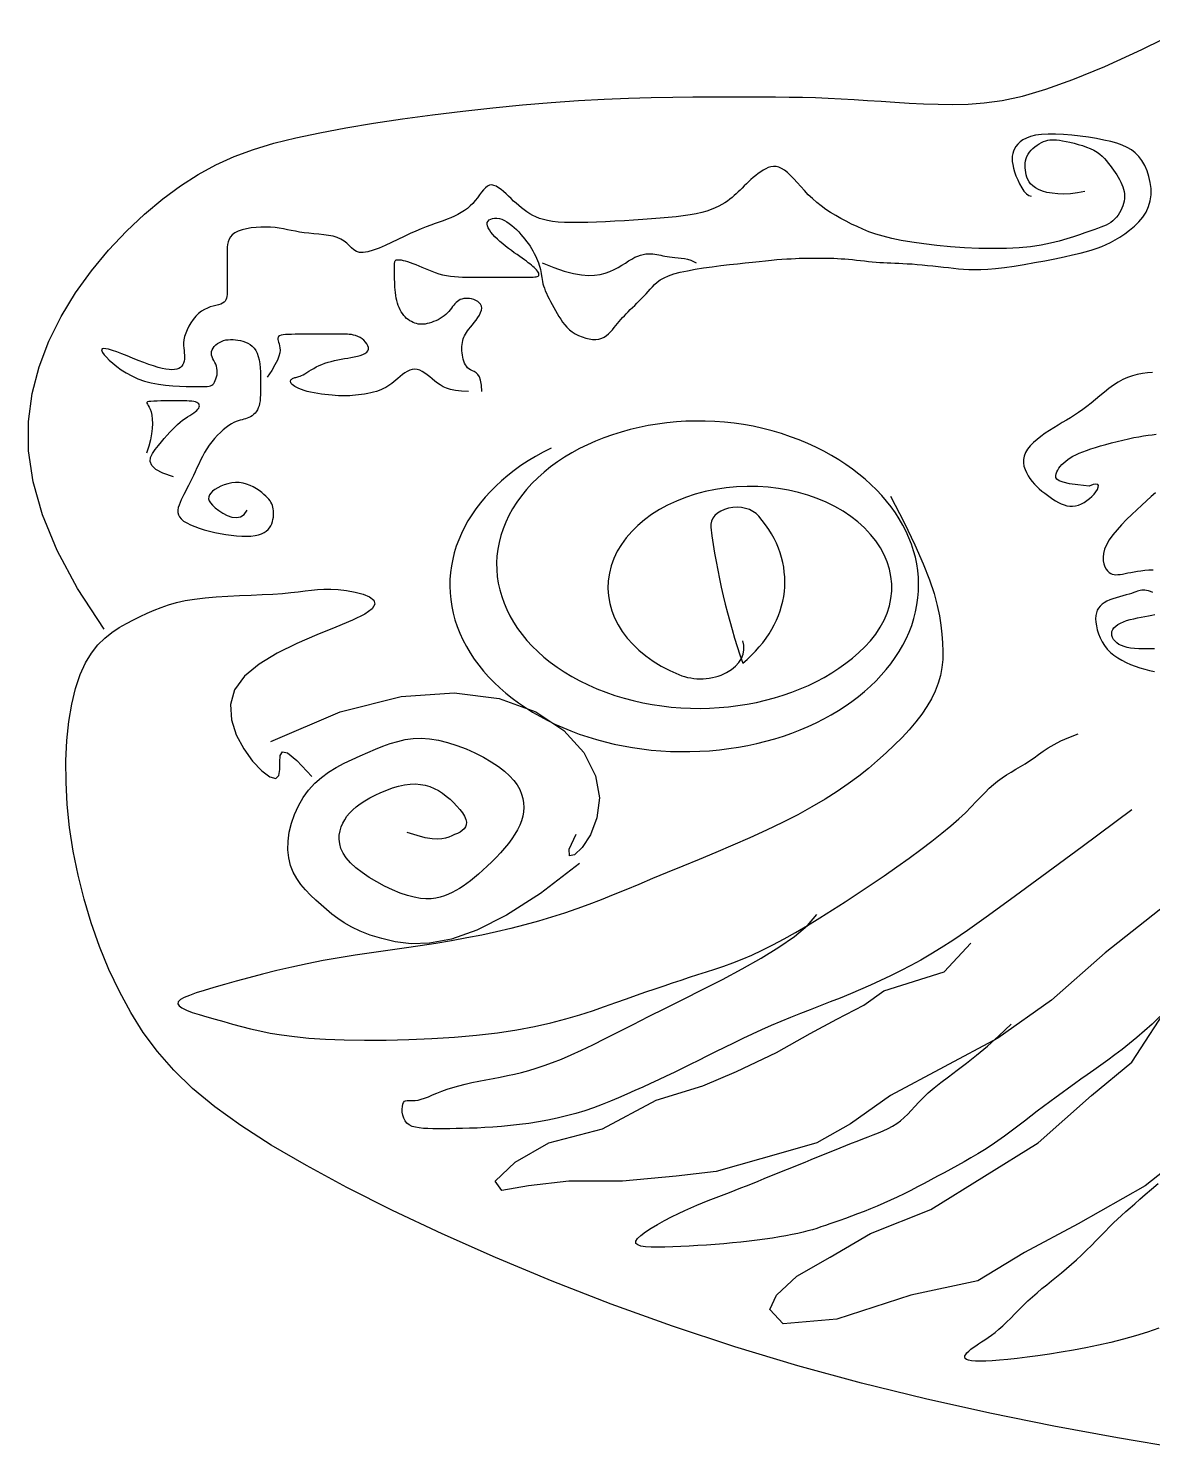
# Model space of a CAD drawing. Extents: x 438 to 4679, y 3545 to 7651.
# Drawn here: x 1187.7 to 1321.4, y 6102.4 to 6271.4 of the extents above; entities that cross this region are included whole.
import ezdxf

# ---------------------------------------------------------------- set-up
doc = ezdxf.new("R2010")
doc.units = 0
doc.header["$MEASUREMENT"] = 0
for name, color, linetype in [('3', 3, 'CONTINUOUS'), ('4', 4, 'CONTINUOUS'), ('7', 7, 'CONTINUOUS')]:
    doc.layers.add(name, color=color, linetype=linetype)

# ---------------------------------------------------------------- blocks, each defined once
blk = doc.blocks.new('风筝-01')
at = {"layer": '3'}
for points in [[(4.2908, 6.3672), (4.2827, 6.3649), (4.275, 6.3636), (4.2678, 6.3631), (4.261, 6.3634), (4.2548, 6.3644), (4.2492, 6.3659), (4.2443, 6.3679), (4.24, 6.3702), (4.2365, 6.3729), (4.2336, 6.3758), (4.2313, 6.3789), (4.2295, 6.3822), (4.2282, 6.3857), (4.2272, 6.3892), (4.2264, 6.3928), (4.2259, 6.3965), (4.2255, 6.4002), (4.2253, 6.4038), (4.2252, 6.4075), (4.2253, 6.411), (4.2257, 6.4146), (4.2263, 6.418), (4.2272, 6.4214), (4.2284, 6.4246), (4.2299, 6.4278), (4.2317, 6.4308), (4.2338, 6.4336), (4.236, 6.4363), (4.2384, 6.4387), (4.2408, 6.4408), (4.2432, 6.4427), (4.2455, 6.4442), (4.2478, 6.4454), (4.25, 6.4463), (4.2522, 6.4468), (4.2545, 6.4471), (4.257, 6.4471), (4.2598, 6.4468), (4.2629, 6.4462), (4.2663, 6.4454), (4.2702, 6.4444), (4.2744, 6.4431), (4.2789, 6.4416), (4.2835, 6.4399), (4.288, 6.438), (4.2925, 6.4358), (4.2967, 6.4334), (4.3006, 6.4307), (4.3041, 6.4279), (4.3071, 6.4248), (4.3098, 6.4216), (4.3122, 6.4182), (4.3144, 6.4147), (4.3164, 6.4111), (4.3183, 6.4075), (4.3202, 6.4038), (4.322, 6.4002), (4.3238, 6.3965), (4.3256, 6.3928), (4.3272, 6.3892), (4.3288, 6.3855), (4.3302, 6.3818), (4.3314, 6.3782), (4.3324, 6.3745), (4.3332, 6.3708), (4.3338, 6.3672), (4.3341, 6.3635), (4.3343, 6.3598), (4.3341, 6.3562), (4.3338, 6.3525), (4.3332, 6.3488), (4.3324, 6.3452), (4.3314, 6.3415), (4.3302, 6.3379), (4.3287, 6.3343), (4.3271, 6.3309), (4.3253, 6.3277), (4.3233, 6.3247), (4.3212, 6.3219), (4.319, 6.3195), (4.3166, 6.3173), (4.314, 6.3154), (4.3112, 6.3137), (4.3081, 6.312), (4.3046, 6.3102), (4.3005, 6.3083), (4.296, 6.3061), (4.2908, 6.3036), (4.2849, 6.3006), (4.2783, 6.2974), (4.2709, 6.294), (4.2625, 6.2906), (4.2532, 6.2874), (4.2428, 6.2845), (4.2313, 6.2821), (4.2186, 6.2804), (4.2047, 6.2794), (4.1899, 6.2791), (4.1745, 6.2795), (4.1589, 6.2805), (4.1434, 6.282), (4.1284, 6.284), (4.1141, 6.2863), (4.101, 6.2889), (4.0894, 6.2918), (4.079, 6.2949), (4.0698, 6.2981), (4.0616, 6.3016), (4.0541, 6.3052), (4.0473, 6.309), (4.041, 6.313), (4.0349, 6.317), (4.029, 6.3212), (4.0232, 6.3256), (4.0176, 6.3301), (4.0121, 6.3348), (4.0068, 6.3397), (4.0017, 6.3449), (3.9968, 6.3504), (3.9921, 6.3562), (3.9876, 6.3623), (3.9833, 6.3685), (3.9793, 6.3748), (3.9754, 6.3809), (3.9717, 6.3867), (3.9681, 6.3919), (3.9647, 6.3965), (3.9615, 6.4002), (3.9583, 6.4029), (3.9553, 6.4047), (3.9523, 6.4056), (3.9494, 6.4057), (3.9465, 6.4051), (3.9437, 6.404), (3.941, 6.4023), (3.9382, 6.4002), (3.9355, 6.3977), (3.9327, 6.395), (3.93, 6.392), (3.9273, 6.3889), (3.9247, 6.3856), (3.9222, 6.3823), (3.9198, 6.379), (3.9174, 6.3757), (3.9152, 6.3726), (3.913, 6.3695), (3.9108, 6.3665), (3.9087, 6.3637), (3.9065, 6.3608), (3.9041, 6.358), (3.9017, 6.3552), (3.899, 6.3525), (3.8962, 6.3497), (3.893, 6.347), (3.8895, 6.3444), (3.8856, 6.3418), (3.8812, 6.3393), (3.8763, 6.337), (3.8708, 6.3349), (3.8648, 6.3329), (3.858, 6.3312), (3.8506, 6.3297), (3.8426, 6.3283), (3.8341, 6.3271), (3.8252, 6.326), (3.8159, 6.325), (3.8062, 6.3241), (3.7962, 6.3231), (3.786, 6.3222), (3.7757, 6.3214), (3.7655, 6.3206), (3.7555, 6.3199), (3.7458, 6.3195), (3.7366, 6.3192), (3.7281, 6.3192), (3.7203, 6.3195), (3.7134, 6.3201), (3.7073, 6.3211), (3.7019, 6.3223), (3.6972, 6.3239), (3.6929, 6.3258), (3.6891, 6.3279), (3.6856, 6.3303), (3.6823, 6.3329), (3.6792, 6.3358), (3.6761, 6.3389), (3.6732, 6.3421), (3.6702, 6.3455), (3.6674, 6.349), (3.6646, 6.3525), (3.6618, 6.3562), (3.6591, 6.3598), (3.6563, 6.3635), (3.6536, 6.367), (3.6509, 6.3702), (3.6482, 6.373), (3.6456, 6.3752), (3.6431, 6.3767), (3.6406, 6.3773), (3.6383, 6.3769), (3.636, 6.3755), (3.6338, 6.3731), (3.6317, 6.3699), (3.6295, 6.3661), (3.6273, 6.3619), (3.625, 6.3575), (3.6225, 6.3531), (3.6199, 6.3488), (3.617, 6.3449), (3.614, 6.3412), (3.6107, 6.3379), (3.6072, 6.3348), (3.6036, 6.3319), (3.5998, 6.3292), (3.5958, 6.3267), (3.5917, 6.3244), (3.5875, 6.3221), (3.5832, 6.3199), (3.5786, 6.3176), (3.5738, 6.3152), (3.5688, 6.3125), (3.5633, 6.3096), (3.5575, 6.3062), (3.5513, 6.3024), (3.5447, 6.298), (3.5378, 6.2933), (3.5308, 6.2886), (3.5238, 6.284), (3.5171, 6.2799), (3.5107, 6.2766), (3.5049, 6.2742), (3.4999, 6.273), (3.4958, 6.2733), (3.4923, 6.2747), (3.4894, 6.2771), (3.4868, 6.2802), (3.4843, 6.2837), (3.4817, 6.2873), (3.4788, 6.2908), (3.4754, 6.2938), (3.4714, 6.2962), (3.4669, 6.2981), (3.4619, 6.2995), (3.4566, 6.3005), (3.4512, 6.3013), (3.4457, 6.3021), (3.4402, 6.3028), (3.435, 6.3036), (3.4301, 6.3046), (3.4255, 6.3058), (3.421, 6.307), (3.4167, 6.3083), (3.4123, 6.3095), (3.4078, 6.3106), (3.4032, 6.3115), (3.3983, 6.3121), (3.3931, 6.3124), (3.3877, 6.3124), (3.3823, 6.3119), (3.3769, 6.3111), (3.3717, 6.3098), (3.367, 6.3082), (3.3627, 6.3061), (3.3591, 6.3036), (3.3563, 6.3006), (3.3542, 6.2973), (3.3527, 6.2936), (3.3516, 6.2897), (3.351, 6.2856), (3.3507, 6.2814), (3.3506, 6.2772), (3.3506, 6.273), (3.3506, 6.2689), (3.3506, 6.265), (3.3506, 6.2611), (3.3506, 6.2573), (3.3506, 6.2535), (3.3506, 6.2498), (3.3506, 6.2461), (3.3506, 6.2424), (3.3506, 6.2388), (3.3506, 6.2351), (3.3506, 6.2315), (3.3506, 6.2279), (3.3506, 6.2244), (3.3506, 6.221), (3.3506, 6.2176), (3.3506, 6.2143), (3.3506, 6.2112), (3.3505, 6.2082), (3.3503, 6.2053), (3.3499, 6.2027), (3.3494, 6.2003), (3.3485, 6.1982), (3.3473, 6.1963), (3.3457, 6.1948), (3.3436, 6.1935), (3.3412, 6.1925), (3.3384, 6.1915), (3.3354, 6.1905), (3.3322, 6.1892), (3.329, 6.1875), (3.3257, 6.1854), (3.3224, 6.1825), (3.3193, 6.1789), (3.3163, 6.1747), (3.3135, 6.1699), (3.3109, 6.1648), (3.3087, 6.1594), (3.3067, 6.154), (3.3052, 6.1486), (3.304, 6.1434), (3.3033, 6.1385), (3.303, 6.134), (3.303, 6.1297), (3.3031, 6.1257), (3.3034, 6.1219), (3.3037, 6.1183), (3.3039, 6.1149), (3.304, 6.1116), (3.3039, 6.1085), (3.3036, 6.1055), (3.3029, 6.1027), (3.302, 6.1002), (3.3009, 6.0979), (3.2994, 6.096), (3.2976, 6.0944), (3.2955, 6.0933), (3.293, 6.0926), (3.2902, 6.0924), (3.287, 6.0926), (3.2834, 6.0933), (3.2794, 6.0944), (3.275, 6.096), (3.2701, 6.0981), (3.2649, 6.1006), (3.2592, 6.1036), (3.2532, 6.1068), (3.247, 6.1102), (3.241, 6.1136), (3.2352, 6.1168), (3.2297, 6.1197), (3.2249, 6.1221), (3.2208, 6.1238), (3.2176, 6.1248), (3.2152, 6.125), (3.2138, 6.1245), (3.2131, 6.1232), (3.2133, 6.1213), (3.2142, 6.1187), (3.2159, 6.1154), (3.2183, 6.1116), (3.2214, 6.1072), (3.2252, 6.1024), (3.2296, 6.0974), (3.2346, 6.0924), (3.2401, 6.0874), (3.2462, 6.0827), (3.2529, 6.0785), (3.26, 6.0749), (3.2675, 6.0721), (3.2753, 6.07), (3.2832, 6.0685), (3.291, 6.0674), (3.2985, 6.0668), (3.3056, 6.0665), (3.312, 6.0664), (3.3175, 6.0664), (3.3221, 6.0664), (3.3257, 6.0664), (3.3286, 6.0666), (3.3308, 6.067), (3.3325, 6.0676), (3.3339, 6.0684), (3.3349, 6.0696), (3.3359, 6.0713), (3.3368, 6.0733), (3.3376, 6.0758), (3.3384, 6.0785), (3.3391, 6.0815), (3.3396, 6.0847), (3.3398, 6.0879), (3.3398, 6.0912), (3.3395, 6.0945), (3.3389, 6.0977), (3.3381, 6.1007), (3.3371, 6.1037), (3.336, 6.1066), (3.335, 6.1094), (3.3342, 6.1122), (3.3336, 6.115), (3.3334, 6.1177), (3.3336, 6.1205), (3.3343, 6.1232), (3.3353, 6.1258), (3.3366, 6.1283), (3.3383, 6.1306), (3.3401, 6.1327), (3.3422, 6.1345), (3.3444, 6.1361), (3.3468, 6.1373), (3.3492, 6.1382), (3.3518, 6.1387), (3.3544, 6.139), (3.3571, 6.1389), (3.3598, 6.1386), (3.3625, 6.1381), (3.3653, 6.1373), (3.368, 6.1363), (3.3707, 6.1349), (3.3733, 6.1333), (3.3758, 6.1312), (3.3781, 6.1286), (3.3802, 6.1256), (3.3821, 6.122), (3.3836, 6.1177), (3.3848, 6.1128), (3.3857, 6.1074), (3.3864, 6.1015), (3.3868, 6.0953), (3.3871, 6.0889), (3.3872, 6.0825), (3.3873, 6.0762), (3.3873, 6.07), (3.3873, 6.0643), (3.3873, 6.0588), (3.3872, 6.0537), (3.387, 6.0489), (3.3867, 6.0445), (3.3863, 6.0405), (3.3856, 6.0367), (3.3848, 6.0334), (3.3838, 6.0303), (3.3826, 6.0276), (3.3812, 6.0252), (3.3796, 6.0231), (3.378, 6.0213), (3.3762, 6.0198), (3.3744, 6.0185), (3.3726, 6.0175), (3.3708, 6.0166), (3.3689, 6.016), (3.367, 6.0153), (3.3649, 6.0146), (3.3628, 6.0137), (3.3605, 6.0125), (3.3581, 6.0109), (3.3555, 6.0089), (3.3526, 6.0063), (3.3496, 6.0032), (3.3464, 5.9996), (3.3432, 5.9956), (3.34, 5.9912), (3.3369, 5.9864), (3.3338, 5.9813), (3.331, 5.9759), (3.3283, 5.9703), (3.3259, 5.9645), (3.3236, 5.9586), (3.3215, 5.9527), (3.3195, 5.9467), (3.3175, 5.9408), (3.3157, 5.935), (3.3138, 5.9294), (3.312, 5.924), (3.3102, 5.9189), (3.3084, 5.9139), (3.3066, 5.9091), (3.305, 5.9045), (3.3033, 5.9), (3.3018, 5.8957), (3.3004, 5.8915), (3.2991, 5.8875), (3.298, 5.8835), (3.2971, 5.8797), (3.2967, 5.8759), (3.2967, 5.8723), (3.2973, 5.8688), (3.2985, 5.8654), (3.3004, 5.8622), (3.303, 5.859), (3.3064, 5.856), (3.3105, 5.8531), (3.3151, 5.8504), (3.3201, 5.8479), (3.3255, 5.8455), (3.3312, 5.8433), (3.3371, 5.8414), (3.3431, 5.8397), (3.3491, 5.8382), (3.3551, 5.837), (3.361, 5.8362), (3.3666, 5.8357), (3.3719, 5.8355), (3.3768, 5.8358), (3.3812, 5.8365), (3.385, 5.8376), (3.3883, 5.8392), (3.3912, 5.8411), (3.3936, 5.8434), (3.3956, 5.8459), (3.3972, 5.8487), (3.3985, 5.8517), (3.3995, 5.8548), (3.4003, 5.8581), (3.4009, 5.8614), (3.4013, 5.8648), (3.4015, 5.8681), (3.4016, 5.8714), (3.4014, 5.8746), (3.4012, 5.8777), (3.4008, 5.8805), (3.4002, 5.8832), (3.3996, 5.8856), (3.3987, 5.888), (3.3977, 5.8903), (3.3964, 5.8926), (3.3949, 5.895), (3.3931, 5.8974), (3.391, 5.9001), (3.3885, 5.9029), (3.3857, 5.9059), (3.3827, 5.9088), (3.3793, 5.9115), (3.3758, 5.914), (3.372, 5.9161), (3.3681, 5.9176), (3.364, 5.9184), (3.3599, 5.9185), (3.3557, 5.9179), (3.3515, 5.9166), (3.3475, 5.9149), (3.3437, 5.9128), (3.3403, 5.9103), (3.3372, 5.9077), (3.3346, 5.905), (3.3326, 5.9022), (3.3313, 5.8994), (3.3305, 5.8965), (3.3304, 5.8935), (3.3311, 5.8903), (3.3325, 5.8869), (3.3347, 5.8833), (3.3377, 5.8793), (3.3415, 5.8751), (3.346, 5.871), (3.3508, 5.8675), (3.3558, 5.8651), (3.3608, 5.8642), (3.3653, 5.8654), (3.3694, 5.869), (3.3726, 5.8756)], [(3.6297, 6.059), (3.6294, 6.0687), (3.6285, 6.0761), (3.6271, 6.0814), (3.6254, 6.0852), (3.6235, 6.0877), (3.6214, 6.0895), (3.6194, 6.0908), (3.6175, 6.0921), (3.6157, 6.0936), (3.6142, 6.0955), (3.6129, 6.0976), (3.6118, 6.1), (3.6108, 6.1026), (3.6101, 6.1055), (3.6094, 6.1085), (3.6089, 6.1116), (3.6085, 6.1149), (3.6082, 6.1182), (3.608, 6.1216), (3.608, 6.1249), (3.608, 6.1282), (3.6082, 6.1314), (3.6085, 6.1344), (3.6089, 6.1373), (3.6094, 6.1399), (3.6101, 6.1424), (3.6108, 6.1448), (3.6118, 6.1472), (3.6129, 6.1497), (3.6142, 6.1523), (3.6157, 6.155), (3.6175, 6.1581), (3.6194, 6.1614), (3.6214, 6.1651), (3.6235, 6.1689), (3.6254, 6.1728), (3.6271, 6.1766), (3.6285, 6.1804), (3.6294, 6.1841), (3.6297, 6.1874), (3.6294, 6.1905), (3.6285, 6.1932), (3.627, 6.1955), (3.6253, 6.1975), (3.6232, 6.1992), (3.6209, 6.2005), (3.6186, 6.2015), (3.6162, 6.2021), (3.614, 6.2024), (3.6119, 6.2023), (3.6099, 6.202), (3.608, 6.2013), (3.6062, 6.2004), (3.6045, 6.1992), (3.603, 6.1977), (3.6015, 6.196), (3.6002, 6.194), (3.599, 6.1919), (3.5977, 6.1896), (3.5965, 6.1873), (3.5952, 6.1848), (3.5938, 6.1824), (3.5922, 6.18), (3.5905, 6.1776), (3.5886, 6.1754), (3.5864, 6.1733), (3.5842, 6.1713), (3.5818, 6.1695), (3.5794, 6.1679), (3.5769, 6.1665), (3.5745, 6.1652), (3.5722, 6.1642), (3.5699, 6.1634), (3.5678, 6.1628), (3.5657, 6.1625), (3.5637, 6.1624), (3.5618, 6.1625), (3.5599, 6.1628), (3.5581, 6.1634), (3.5562, 6.1642), (3.5544, 6.1652), (3.5526, 6.1665), (3.5508, 6.168), (3.549, 6.1697), (3.5474, 6.1716), (3.5457, 6.1738), (3.5442, 6.1762), (3.5428, 6.1789), (3.5415, 6.1817), (3.5402, 6.1848), (3.5392, 6.1881), (3.5382, 6.1916), (3.5373, 6.1952), (3.5366, 6.199), (3.5359, 6.2029), (3.5354, 6.207), (3.535, 6.2112), (3.5347, 6.2154), (3.5345, 6.2196), (3.5344, 6.2238), (3.5343, 6.2279), (3.5342, 6.2317), (3.5342, 6.2354), (3.5342, 6.2388), (3.5342, 6.2418), (3.5342, 6.2445), (3.5342, 6.247), (3.5342, 6.2492), (3.5342, 6.2511), (3.5342, 6.2529), (3.5342, 6.2545), (3.5342, 6.2559), (3.5342, 6.2572), (3.5343, 6.2584), (3.5344, 6.2594), (3.5347, 6.2603), (3.5351, 6.261), (3.5358, 6.2616), (3.5367, 6.2619), (3.5379, 6.262), (3.5394, 6.2619), (3.5413, 6.2616), (3.5434, 6.261), (3.5458, 6.2602), (3.5485, 6.2591), (3.5513, 6.2579), (3.5543, 6.2564), (3.5575, 6.2547), (3.5607, 6.2527), (3.5641, 6.2506), (3.5676, 6.2485), (3.5712, 6.2463), (3.575, 6.2441), (3.5788, 6.2421), (3.5828, 6.2403), (3.5868, 6.2388), (3.591, 6.2376), (3.5953, 6.2367), (3.5997, 6.236), (3.6041, 6.2356), (3.6086, 6.2353), (3.6132, 6.2352), (3.6178, 6.2351), (3.6224, 6.2351), (3.6269, 6.2351), (3.6315, 6.2351), (3.636, 6.2351), (3.6404, 6.2351), (3.6447, 6.2351), (3.6489, 6.2351), (3.6528, 6.2351), (3.6566, 6.2351), (3.6602, 6.2351), (3.6635, 6.2351), (3.6667, 6.2351), (3.6696, 6.2351), (3.6724, 6.2351), (3.6751, 6.2351), (3.6775, 6.2351), (3.6799, 6.2351), (3.6821, 6.2351), (3.6842, 6.2351), (3.6861, 6.2352), (3.6878, 6.2354), (3.6893, 6.2357), (3.6906, 6.2361), (3.6915, 6.2367), (3.6921, 6.2376), (3.6924, 6.2386), (3.6924, 6.2398), (3.6921, 6.2412), (3.6915, 6.2428), (3.6907, 6.2444), (3.6897, 6.2462), (3.6886, 6.248), (3.6872, 6.2498), (3.6858, 6.2516), (3.6842, 6.2535), (3.6825, 6.2554), (3.6807, 6.2574), (3.6786, 6.2596), (3.6764, 6.2618), (3.674, 6.2643), (3.6713, 6.2669), (3.6685, 6.2698), (3.6654, 6.2728), (3.6623, 6.2761), (3.6591, 6.2794), (3.6559, 6.2829), (3.6527, 6.2865), (3.6497, 6.2901), (3.6468, 6.2938), (3.6442, 6.2975), (3.6418, 6.3011), (3.6398, 6.3046), (3.6381, 6.308), (3.6368, 6.3112), (3.636, 6.3143), (3.6356, 6.317), (3.6358, 6.3195), (3.6366, 6.3216), (3.6378, 6.3233), (3.6395, 6.3247), (3.6415, 6.3256), (3.6438, 6.326), (3.6463, 6.326), (3.649, 6.3255), (3.6517, 6.3244), (3.6545, 6.3227), (3.6572, 6.3206), (3.6599, 6.318), (3.6626, 6.315), (3.6652, 6.3118), (3.6677, 6.3084), (3.6702, 6.3048), (3.6725, 6.3011), (3.6748, 6.2975), (3.6769, 6.2938), (3.6789, 6.2901), (3.6808, 6.2865), (3.6826, 6.2828), (3.6843, 6.2791), (3.6858, 6.2755), (3.6872, 6.2718), (3.6886, 6.2681), (3.6898, 6.2645), (3.6909, 6.2609), (3.6918, 6.2573), (3.6927, 6.2538), (3.6934, 6.2503), (3.6941, 6.2469), (3.6946, 6.2437), (3.695, 6.2405), (3.6953, 6.2374), (3.6956, 6.2344), (3.696, 6.2313), (3.6963, 6.2282), (3.6968, 6.2249), (3.6974, 6.2216), (3.6983, 6.218), (3.6993, 6.2142), (3.7005, 6.2102), (3.7019, 6.2061), (3.7035, 6.2018), (3.7051, 6.1974), (3.7069, 6.1929), (3.7087, 6.1883), (3.7105, 6.1838), (3.7123, 6.1792), (3.7142, 6.1746), (3.7162, 6.1702), (3.7183, 6.1659), (3.7206, 6.1617), (3.7231, 6.1578), (3.7258, 6.1541), (3.7289, 6.1507), (3.7322, 6.1477), (3.7359, 6.1451), (3.7397, 6.1429), (3.7436, 6.1411), (3.7474, 6.1399), (3.7512, 6.1392), (3.7549, 6.1392), (3.7582, 6.1397), (3.7613, 6.141), (3.764, 6.1428), (3.7665, 6.1451), (3.7688, 6.1478), (3.7709, 6.1508), (3.7729, 6.154), (3.7748, 6.1573), (3.7766, 6.1605), (3.7784, 6.1637), (3.7803, 6.1668), (3.7822, 6.1698), (3.7841, 6.1728), (3.7861, 6.1757), (3.7881, 6.1788), (3.7903, 6.1818), (3.7925, 6.185), (3.7949, 6.1882), (3.7973, 6.1916), (3.7998, 6.1951), (3.8023, 6.1986), (3.8048, 6.2022), (3.8073, 6.2058), (3.8098, 6.2094), (3.8121, 6.2131), (3.8144, 6.2168), (3.8167, 6.2204), (3.8192, 6.224), (3.8221, 6.2275), (3.8254, 6.2308), (3.8295, 6.2341), (3.8344, 6.2371), (3.8403, 6.24), (3.8472, 6.2426), (3.8551, 6.2451), (3.8637, 6.2473), (3.8729, 6.2493), (3.8823, 6.2512), (3.8917, 6.2529), (3.9011, 6.2545), (3.9101, 6.2559), (3.9185, 6.2572), (3.9264, 6.2584), (3.9338, 6.2595), (3.9407, 6.2605), (3.9471, 6.2613), (3.9531, 6.2621), (3.9587, 6.2627), (3.9639, 6.2632), (3.9688, 6.2636), (3.9734, 6.2639), (3.9777, 6.2642), (3.9818, 6.2643), (3.9858, 6.2644), (3.9896, 6.2644), (3.9933, 6.2645), (3.997, 6.2645), (4.0007, 6.2645), (4.0043, 6.2644), (4.0081, 6.2644), (4.0118, 6.2643), (4.0156, 6.2642), (4.0195, 6.2639), (4.0235, 6.2636), (4.0276, 6.2632), (4.0318, 6.2627), (4.036, 6.2621), (4.0404, 6.2615), (4.0447, 6.2608), (4.0491, 6.2601), (4.0534, 6.2595), (4.0577, 6.2589), (4.0619, 6.2583), (4.0659, 6.2579), (4.07, 6.2576), (4.074, 6.2574), (4.0781, 6.2571), (4.0823, 6.2569), (4.0867, 6.2566), (4.0913, 6.2563), (4.0961, 6.2559), (4.1014, 6.2554), (4.1068, 6.2548), (4.1125, 6.2541), (4.1183, 6.2533), (4.1242, 6.2525), (4.1301, 6.2516), (4.1358, 6.2507), (4.1414, 6.2498), (4.1469, 6.2489), (4.1522, 6.248), (4.1577, 6.2474), (4.1635, 6.2469), (4.1697, 6.2467), (4.1766, 6.2469), (4.1842, 6.2475), (4.1929, 6.2486), (4.2026, 6.2502), (4.2131, 6.2523), (4.2242, 6.2548), (4.2356, 6.2576), (4.2468, 6.2605), (4.2578, 6.2635), (4.268, 6.2665), (4.2773, 6.2693), (4.2855, 6.272), (4.2925, 6.2745), (4.2987, 6.277), (4.3043, 6.2796), (4.3094, 6.2823), (4.3142, 6.2853), (4.3189, 6.2887), (4.3239, 6.2926), (4.3291, 6.297), (4.3344, 6.302), (4.3398, 6.3075), (4.345, 6.3137), (4.3498, 6.3204), (4.3542, 6.3277), (4.3578, 6.3355), (4.3606, 6.3439), (4.3624, 6.3529), (4.3632, 6.3622), (4.3632, 6.3717), (4.3624, 6.3812), (4.3609, 6.3905), (4.3589, 6.3993), (4.3563, 6.4075), (4.3532, 6.4149), (4.3498, 6.4212), (4.346, 6.4267), (4.3418, 6.4314), (4.337, 6.4353), (4.3317, 6.4387), (4.3257, 6.4417), (4.319, 6.4443), (4.3116, 6.4466), (4.3034, 6.4489), (4.2947, 6.4509), (4.2856, 6.4527), (4.2764, 6.4541), (4.2673, 6.4552), (4.2586, 6.4558), (4.2504, 6.4558), (4.2431, 6.4552), (4.2367, 6.454), (4.2312, 6.4521), (4.2267, 6.4497), (4.2229, 6.4469), (4.2197, 6.4438), (4.2172, 6.4404), (4.2152, 6.4368), (4.2137, 6.4332), (4.2125, 6.4295), (4.2116, 6.4258), (4.2111, 6.4219), (4.2109, 6.4178), (4.2111, 6.4134), (4.2116, 6.4086), (4.2125, 6.4034), (4.2137, 6.3977), (4.2152, 6.3915), (4.2171, 6.3851), (4.2192, 6.3788), (4.2215, 6.3728), (4.224, 6.3676), (4.2266, 6.3635), (4.2293, 6.3608), (4.232, 6.3598)], [(3.6958, 6.2571), (3.7087, 6.2499), (3.7201, 6.2445), (3.7301, 6.2408), (3.7389, 6.2386), (3.7466, 6.2378), (3.7534, 6.238), (3.7595, 6.2392), (3.765, 6.2412), (3.7701, 6.2438), (3.7748, 6.2468), (3.7792, 6.25), (3.7833, 6.2535), (3.7871, 6.2569), (3.7907, 6.2601), (3.7941, 6.2631), (3.7974, 6.2657), (3.8006, 6.2677), (3.8036, 6.2692), (3.8065, 6.2702), (3.8094, 6.2709), (3.8121, 6.2712), (3.8146, 6.2712), (3.8171, 6.271), (3.8195, 6.2706), (3.8217, 6.2701), (3.8239, 6.2695), (3.8261, 6.2688), (3.8283, 6.2681), (3.8305, 6.2674), (3.833, 6.2668), (3.8356, 6.2662), (3.8384, 6.2657), (3.8415, 6.2653), (3.8449, 6.2649), (3.8483, 6.2644), (3.8518, 6.2637), (3.8553, 6.2627), (3.8587, 6.2614), (3.8618, 6.2595), (3.8648, 6.2571)], [(3.615, 6.059), (3.6074, 6.0594), (3.601, 6.0603), (3.5956, 6.0618), (3.5911, 6.0638), (3.5873, 6.0661), (3.584, 6.0688), (3.5811, 6.0718), (3.5783, 6.0749), (3.5755, 6.0782), (3.5728, 6.0814), (3.57, 6.0845), (3.5673, 6.0873), (3.5645, 6.0897), (3.5617, 6.0916), (3.559, 6.0928), (3.5562, 6.0933), (3.5535, 6.0928), (3.5507, 6.0916), (3.548, 6.0898), (3.5454, 6.0875), (3.5428, 6.0848), (3.5402, 6.0819), (3.5378, 6.079), (3.5354, 6.0762), (3.5332, 6.0735), (3.531, 6.0711), (3.5289, 6.0689), (3.5267, 6.0668), (3.5245, 6.065), (3.5222, 6.0633), (3.5197, 6.0617), (3.5171, 6.0603), (3.5142, 6.0589), (3.5112, 6.0577), (3.508, 6.0566), (3.5047, 6.0557), (3.5013, 6.0548), (3.498, 6.0541), (3.4946, 6.0534), (3.4914, 6.0529), (3.4882, 6.0525), (3.4851, 6.0522), (3.482, 6.0521), (3.479, 6.052), (3.4758, 6.0521), (3.4726, 6.0522), (3.4692, 6.0525), (3.4656, 6.0529), (3.4619, 6.0534), (3.4579, 6.0541), (3.4539, 6.0548), (3.4499, 6.0557), (3.4459, 6.0566), (3.4421, 6.0577), (3.4384, 6.0589), (3.435, 6.0603), (3.432, 6.0617), (3.4293, 6.0632), (3.4269, 6.0648), (3.4249, 6.0664), (3.4233, 6.068), (3.422, 6.0695), (3.421, 6.0711), (3.4203, 6.0725), (3.4201, 6.0738), (3.4201, 6.075), (3.4203, 6.0761), (3.4208, 6.0771), (3.4215, 6.0779), (3.4222, 6.0787), (3.4231, 6.0793), (3.424, 6.0798), (3.4249, 6.0802), (3.4259, 6.0806), (3.4269, 6.0809), (3.428, 6.0814), (3.4292, 6.0819), (3.4306, 6.0826), (3.4321, 6.0835), (3.4338, 6.0847), (3.4358, 6.0862), (3.4379, 6.0881), (3.4403, 6.0901), (3.4428, 6.0922), (3.4456, 6.0944), (3.4484, 6.0966), (3.4515, 6.0987), (3.4546, 6.1006), (3.4579, 6.1023), (3.4613, 6.1039), (3.4647, 6.1052), (3.4682, 6.1064), (3.4718, 6.1075), (3.4755, 6.1085), (3.4791, 6.1095), (3.4828, 6.1104), (3.4864, 6.1113), (3.49, 6.1123), (3.4934, 6.1133), (3.4966, 6.1145), (3.4994, 6.1159), (3.5017, 6.1174), (3.5036, 6.1193), (3.5048, 6.1214), (3.5054, 6.1238), (3.5054, 6.1265), (3.5048, 6.1294), (3.5037, 6.1322), (3.5023, 6.1351), (3.5005, 6.1377), (3.4985, 6.1401), (3.4963, 6.1422), (3.4939, 6.1438), (3.4915, 6.145), (3.4891, 6.1459), (3.4868, 6.1465), (3.4845, 6.1468), (3.4825, 6.147), (3.4807, 6.1471), (3.4791, 6.1471), (3.4779, 6.1471), (3.4769, 6.1471), (3.4759, 6.1471), (3.475, 6.1471), (3.4738, 6.1471), (3.4724, 6.1471), (3.4705, 6.1471), (3.4681, 6.1471), (3.465, 6.1471), (3.4614, 6.1471), (3.4572, 6.1471), (3.4528, 6.1471), (3.4481, 6.1471), (3.4433, 6.1471), (3.4385, 6.1471), (3.4338, 6.1471), (3.4293, 6.1471), (3.4251, 6.147), (3.4213, 6.1469), (3.4177, 6.1468), (3.4146, 6.1465), (3.4119, 6.146), (3.4098, 6.1454), (3.4081, 6.1446), (3.407, 6.1436), (3.4064, 6.1423), (3.4062, 6.1408), (3.4063, 6.139), (3.4066, 6.137), (3.4071, 6.1347), (3.4076, 6.1322), (3.4081, 6.1293), (3.4085, 6.1262), (3.4086, 6.1226), (3.4083, 6.1183), (3.4073, 6.1132), (3.4057, 6.1071), (3.4031, 6.0999), (3.3995, 6.0912), (3.3946, 6.081)], [(4.365, 6.0881), (4.3593, 6.0875), (4.3537, 6.0865), (4.3482, 6.0851), (4.3428, 6.0831), (4.3375, 6.0806), (4.3323, 6.0773), (4.3271, 6.0732), (4.322, 6.0685), (4.317, 6.0633), (4.3121, 6.0578), (4.3072, 6.0521), (4.3024, 6.0464), (4.2977, 6.0409), (4.293, 6.0357), (4.2884, 6.0309), (4.2839, 6.0264), (4.2794, 6.0223), (4.2749, 6.0184), (4.2704, 6.0146), (4.2659, 6.0108), (4.2613, 6.0069), (4.2567, 6.0029), (4.2519, 5.9987), (4.2472, 5.9943), (4.2426, 5.9896), (4.2383, 5.9849), (4.2343, 5.9799), (4.2308, 5.9749), (4.2279, 5.9697), (4.2257, 5.9645), (4.2243, 5.9593), (4.2236, 5.954), (4.2235, 5.9488), (4.224, 5.9436), (4.2251, 5.9386), (4.2266, 5.9337), (4.2284, 5.9289), (4.2305, 5.9244), (4.2328, 5.9201), (4.2354, 5.916), (4.238, 5.9122), (4.2408, 5.9086), (4.2437, 5.9051), (4.2467, 5.9018), (4.2497, 5.8987), (4.2527, 5.8956), (4.2557, 5.8928), (4.2587, 5.8901), (4.2618, 5.8876), (4.2648, 5.8855), (4.2679, 5.8838), (4.271, 5.8826), (4.2741, 5.8819), (4.2773, 5.8818), (4.2805, 5.8825), (4.2837, 5.8837), (4.2869, 5.8855), (4.29, 5.8878), (4.293, 5.8905), (4.2958, 5.8936), (4.2984, 5.897), (4.3008, 5.9005), (4.3028, 5.9042), (4.3044, 5.9078), (4.3053, 5.911), (4.3055, 5.9136), (4.3048, 5.9154), (4.3029, 5.916), (4.2998, 5.9153), (4.2954, 5.913)], [(3.2918, 5.927), (3.2802, 5.9326), (3.2724, 5.9386), (3.268, 5.9447), (3.2663, 5.9509), (3.2668, 5.9572), (3.2688, 5.9633), (3.2718, 5.9694), (3.2753, 5.9753), (3.2786, 5.9809), (3.2818, 5.9862), (3.2849, 5.9912), (3.2879, 5.9958), (3.2908, 6.0002), (3.2936, 6.0043), (3.2964, 6.008), (3.2991, 6.0114), (3.3019, 6.0144), (3.3046, 6.0171), (3.3072, 6.0196), (3.3097, 6.0219), (3.312, 6.024), (3.3141, 6.026), (3.316, 6.0279), (3.3175, 6.0297), (3.3187, 6.0315), (3.3196, 6.0333), (3.3201, 6.0351), (3.3203, 6.0367), (3.3201, 6.0383), (3.3196, 6.0397), (3.3187, 6.0409), (3.3175, 6.0419), (3.316, 6.0427), (3.3141, 6.0433), (3.3118, 6.0438), (3.3092, 6.0441), (3.3063, 6.0442), (3.303, 6.0443), (3.2994, 6.0444), (3.2955, 6.0444), (3.2912, 6.0444), (3.2867, 6.0443), (3.2822, 6.0443), (3.2779, 6.0442), (3.2738, 6.0441), (3.2702, 6.0438), (3.2671, 6.0435), (3.2649, 6.0431), (3.2635, 6.0426), (3.2628, 6.0419), (3.2628, 6.0408), (3.2633, 6.0393), (3.2642, 6.0373), (3.2652, 6.0347), (3.2663, 6.0314), (3.2673, 6.0272), (3.2681, 6.0222), (3.2686, 6.0163), (3.2688, 6.0095), (3.2685, 6.0019), (3.2678, 5.9935), (3.2666, 5.9843), (3.2648, 5.9743), (3.2624, 5.9637)], [(4.2954, 5.913), (4.2831, 5.9146), (4.2738, 5.9166), (4.2671, 5.9187), (4.2627, 5.9211), (4.2601, 5.9236), (4.259, 5.9263), (4.2588, 5.9291), (4.2593, 5.9319), (4.2601, 5.9347), (4.2611, 5.9375), (4.2623, 5.9404), (4.2638, 5.9432), (4.2655, 5.946), (4.2675, 5.9487), (4.2697, 5.9513), (4.2721, 5.9539), (4.2747, 5.9564), (4.2777, 5.9588), (4.2809, 5.9611), (4.2844, 5.9635), (4.2883, 5.9657), (4.2926, 5.968), (4.2972, 5.9703), (4.3023, 5.9726), (4.3079, 5.9749), (4.3137, 5.9772), (4.3198, 5.9795), (4.3261, 5.9818), (4.3323, 5.9839), (4.3384, 5.9858), (4.3444, 5.9876), (4.35, 5.9891), (4.3551, 5.9904), (4.36, 5.9914), (4.3645, 5.9922), (4.3688, 5.9928)], [(4.3681, 5.9025), (4.3634, 5.8966), (4.3584, 5.8904), (4.3532, 5.8837), (4.3477, 5.8765), (4.3421, 5.869), (4.3365, 5.8612), (4.331, 5.8533), (4.326, 5.8453), (4.3214, 5.8375), (4.3175, 5.8298), (4.3145, 5.8225), (4.3123, 5.8156), (4.3111, 5.8091), (4.3107, 5.8031), (4.3108, 5.7977), (4.3115, 5.7929), (4.3126, 5.7886), (4.314, 5.785), (4.3156, 5.782), (4.3172, 5.7797), (4.319, 5.7781), (4.3208, 5.777), (4.3227, 5.7763), (4.3248, 5.7761), (4.327, 5.7763), (4.3294, 5.7767), (4.332, 5.7773), (4.3348, 5.7781), (4.3378, 5.7789), (4.3411, 5.7798), (4.3446, 5.7807), (4.3483, 5.7816), (4.3522, 5.7824), (4.3564, 5.7831), (4.3609, 5.7836), (4.3656, 5.7839)], [(4.3669, 5.662), (4.3607, 5.6619), (4.355, 5.6619), (4.3498, 5.6621), (4.3451, 5.6625), (4.3409, 5.6632), (4.3371, 5.6641), (4.3338, 5.6654), (4.3308, 5.6669), (4.3281, 5.6688), (4.3258, 5.6711), (4.3238, 5.6736), (4.3222, 5.6764), (4.3211, 5.6794), (4.3203, 5.6825), (4.3201, 5.6856), (4.3204, 5.6886), (4.3212, 5.6916), (4.3226, 5.6943), (4.3246, 5.6969), (4.327, 5.6993), (4.3298, 5.7015), (4.333, 5.7036), (4.3365, 5.7054), (4.3403, 5.707), (4.3443, 5.7084), (4.3483, 5.7095), (4.3525, 5.7106), (4.3565, 5.7116), (4.3605, 5.7126), (4.3641, 5.7137), (4.3675, 5.7149)], [(4.3651, 5.7488), (4.3627, 5.7501), (4.3604, 5.7512), (4.3583, 5.752), (4.3563, 5.7524), (4.3545, 5.7526), (4.353, 5.7524), (4.3514, 5.752), (4.3499, 5.7514), (4.3483, 5.7506), (4.3465, 5.7497), (4.3444, 5.7486), (4.342, 5.7475), (4.3391, 5.7463), (4.3359, 5.7451), (4.3324, 5.7437), (4.3288, 5.7423), (4.3251, 5.7408), (4.3215, 5.7391), (4.3181, 5.7373), (4.3149, 5.7352), (4.312, 5.733), (4.3095, 5.7306), (4.3074, 5.7278), (4.3057, 5.7247), (4.3043, 5.7213), (4.3033, 5.7174), (4.3027, 5.7131), (4.3025, 5.7083), (4.3027, 5.703), (4.3033, 5.6973), (4.3043, 5.6913), (4.3057, 5.6851), (4.3074, 5.6789), (4.3096, 5.6728), (4.3123, 5.667), (4.3153, 5.6615), (4.3187, 5.6565), (4.3225, 5.652), (4.3267, 5.6479), (4.3311, 5.6442), (4.3358, 5.6409), (4.3407, 5.6379), (4.3458, 5.6352), (4.351, 5.6328), (4.3563, 5.6306), (4.3617, 5.6286), (4.3672, 5.6269)], [(4.0778, 5.8976), (4.0927, 5.8569), (4.1045, 5.8223), (4.1136, 5.793), (4.1205, 5.7682), (4.1254, 5.7471), (4.1289, 5.729), (4.1313, 5.713), (4.1329, 5.6983), (4.1341, 5.6844), (4.1348, 5.671), (4.1351, 5.6579), (4.1349, 5.6453), (4.134, 5.6329), (4.1324, 5.6208), (4.13, 5.6088), (4.1268, 5.5968), (4.1226, 5.5849), (4.1176, 5.573), (4.1119, 5.5611), (4.1053, 5.5492), (4.0981, 5.5372), (4.0903, 5.5253), (4.0818, 5.5134), (4.0729, 5.5015), (4.0635, 5.4895), (4.0535, 5.4776), (4.0428, 5.4657), (4.0314, 5.4538), (4.0191, 5.4419), (4.0059, 5.4299), (3.9916, 5.418), (3.9762, 5.4061), (3.9595, 5.3942), (3.9419, 5.3824), (3.9236, 5.3707), (3.905, 5.3592), (3.8863, 5.348), (3.8679, 5.3371), (3.85, 5.3267), (3.8329, 5.3168), (3.8169, 5.3075), (3.8019, 5.2987), (3.7876, 5.2903), (3.7739, 5.2824), (3.7604, 5.275), (3.7472, 5.2678), (3.7339, 5.261), (3.7203, 5.2545), (3.7063, 5.2482), (3.6918, 5.2421), (3.677, 5.2363), (3.6617, 5.2308), (3.646, 5.2255), (3.6299, 5.2206), (3.6135, 5.216), (3.5966, 5.2117), (3.5795, 5.2077), (3.5621, 5.204), (3.5445, 5.2004), (3.5267, 5.1969), (3.5089, 5.1933), (3.4911, 5.1895), (3.4734, 5.1855), (3.4558, 5.1811), (3.4385, 5.1763), (3.4216, 5.1712), (3.4052, 5.1658), (3.3894, 5.1603), (3.3745, 5.1548), (3.3605, 5.1495), (3.3476, 5.1443), (3.3359, 5.1395), (3.3256, 5.1352), (3.3167, 5.1312), (3.3093, 5.1275), (3.3036, 5.1241), (3.2995, 5.1209), (3.2971, 5.1177), (3.2966, 5.1146), (3.2979, 5.1114), (3.3011, 5.1082), (3.3061, 5.1048), (3.3124, 5.1013), (3.32, 5.0978), (3.3284, 5.0942), (3.3375, 5.0906), (3.347, 5.087), (3.3567, 5.0833), (3.3663, 5.0796), (3.3762, 5.0761), (3.3866, 5.0726), (3.3978, 5.0694), (3.4103, 5.0664), (3.4243, 5.0639), (3.4402, 5.0617), (3.4583, 5.0601), (3.4788, 5.059), (3.5012, 5.0585), (3.5251, 5.0586), (3.5498, 5.0595), (3.5749, 5.0609), (3.5998, 5.0632), (3.624, 5.0661), (3.6468, 5.0698), (3.668, 5.0744), (3.6874, 5.0795), (3.7053, 5.0852), (3.7218, 5.0912), (3.7371, 5.0975), (3.7512, 5.1039), (3.7643, 5.1102), (3.7766, 5.1163), (3.7882, 5.1221), (3.7992, 5.1276), (3.8097, 5.1328), (3.8198, 5.1377), (3.8295, 5.1424), (3.8389, 5.1469), (3.8482, 5.1512), (3.8574, 5.1554), (3.8666, 5.1595), (3.8759, 5.1637), (3.8853, 5.1679), (3.8949, 5.1726), (3.9048, 5.1776), (3.9151, 5.1833), (3.9258, 5.1897), (3.937, 5.197), (3.9487, 5.2053), (3.961, 5.2145), (3.9737, 5.2247), (3.9869, 5.2355), (4.0004, 5.2471), (4.0141, 5.2593), (4.0281, 5.2719), (4.0423, 5.285), (4.0565, 5.2985), (4.0707, 5.3121), (4.0846, 5.3258), (4.0981, 5.3393), (4.111, 5.3525), (4.123, 5.3653), (4.1341, 5.3775), (4.1439, 5.389), (4.1524, 5.3995), (4.1598, 5.4092), (4.1661, 5.4181), (4.1717, 5.4263), (4.1768, 5.4337), (4.1814, 5.4406), (4.1859, 5.4468), (4.1904, 5.4526), (4.1951, 5.4578), (4.2, 5.4628), (4.205, 5.4674), (4.2101, 5.4718), (4.2152, 5.4761), (4.2203, 5.4804), (4.2253, 5.4848), (4.2302, 5.4892), (4.235, 5.4939), (4.2398, 5.4988), (4.245, 5.5039), (4.2506, 5.5091), (4.2571, 5.5144), (4.2645, 5.5199), (4.2733, 5.5253), (4.2835, 5.5308)], [(3.3986, 5.5192), (3.4745, 5.5646), (3.5415, 5.5885), (3.5996, 5.5943), (3.6487, 5.5852), (3.6888, 5.5646), (3.7198, 5.5358), (3.7417, 5.5019), (3.7545, 5.4663), (3.7586, 5.4321), (3.7559, 5.4011), (3.7489, 5.375), (3.7399, 5.3554), (3.7315, 5.3441), (3.7259, 5.3427), (3.7256, 5.3528), (3.733, 5.3762)], [(3.737, 5.3309), (3.6941, 5.2847), (3.6567, 5.251), (3.6243, 5.2281), (3.5964, 5.2144), (3.5725, 5.2079), (3.5522, 5.207), (3.5349, 5.2099), (3.5201, 5.215), (3.5074, 5.2206), (3.4965, 5.2265), (3.4872, 5.2327), (3.479, 5.2392), (3.4719, 5.2458), (3.4654, 5.2527), (3.4595, 5.2598), (3.4537, 5.267), (3.4479, 5.2744), (3.4421, 5.282), (3.4366, 5.29), (3.4315, 5.2985), (3.427, 5.3076), (3.4231, 5.3173), (3.4201, 5.3279), (3.4181, 5.3395), (3.4172, 5.352), (3.4175, 5.3653), (3.4188, 5.379), (3.4212, 5.3929), (3.4245, 5.4066), (3.4287, 5.42), (3.4339, 5.4326), (3.4399, 5.4442), (3.4466, 5.4545), (3.454, 5.4636), (3.4619, 5.4718), (3.4703, 5.479), (3.4788, 5.4855), (3.4875, 5.4914), (3.4963, 5.4969), (3.5048, 5.502), (3.5132, 5.507), (3.5214, 5.5116), (3.5295, 5.5157), (3.5376, 5.5192), (3.5459, 5.5219), (3.5544, 5.5235), (3.5633, 5.5241), (3.5725, 5.5233), (3.5822, 5.5211), (3.5923, 5.5176), (3.6025, 5.513), (3.6125, 5.5075), (3.6223, 5.5013), (3.6316, 5.4946), (3.6402, 5.4875), (3.6479, 5.4803), (3.6545, 5.4732), (3.6601, 5.4661), (3.6647, 5.459), (3.6684, 5.452), (3.6713, 5.445), (3.6734, 5.438), (3.6748, 5.4311), (3.6756, 5.4242), (3.6758, 5.4174), (3.6755, 5.4106), (3.6747, 5.4037), (3.6733, 5.3968), (3.6714, 5.3899), (3.669, 5.383), (3.6661, 5.3759), (3.6627, 5.3688), (3.6589, 5.3616), (3.6547, 5.3544), (3.6502, 5.3472), (3.6454, 5.3401), (3.6406, 5.3332), (3.6357, 5.3266), (3.6309, 5.3204), (3.6262, 5.3145), (3.6218, 5.3092), (3.6175, 5.3043), (3.6134, 5.2999), (3.6094, 5.2959), (3.6054, 5.2923), (3.6014, 5.289), (3.5973, 5.286), (3.5932, 5.2834), (3.5888, 5.281), (3.5843, 5.279), (3.5794, 5.2775), (3.5742, 5.2766), (3.5686, 5.2764), (3.5624, 5.2771), (3.5557, 5.2788), (3.5484, 5.2815), (3.5403, 5.2853), (3.5319, 5.2902), (3.5232, 5.296), (3.5146, 5.3024), (3.5063, 5.3094), (3.4985, 5.3168), (3.4916, 5.3244), (3.4857, 5.332), (3.4811, 5.3396), (3.4777, 5.347), (3.4753, 5.3542), (3.474, 5.3613), (3.4734, 5.3682), (3.4736, 5.3748), (3.4744, 5.3811), (3.4757, 5.3872), (3.4774, 5.393), (3.4795, 5.3984), (3.482, 5.4037), (3.4849, 5.4087), (3.4883, 5.4135), (3.4922, 5.4183), (3.4966, 5.4229), (3.5015, 5.4274), (3.5069, 5.4319), (3.5128, 5.4363), (3.5191, 5.4404), (3.5255, 5.4441), (3.532, 5.4474), (3.5386, 5.4501), (3.545, 5.4521), (3.5512, 5.4532), (3.557, 5.4535), (3.5626, 5.4529), (3.5678, 5.4515), (3.5728, 5.4494), (3.5776, 5.4466), (3.5822, 5.4432), (3.5866, 5.4393), (3.5908, 5.4348), (3.595, 5.43), (3.5989, 5.4249), (3.6025, 5.4195), (3.6058, 5.4142), (3.6086, 5.4088), (3.6107, 5.4037), (3.6122, 5.3989), (3.613, 5.3945), (3.6128, 5.3907), (3.612, 5.3873), (3.6104, 5.3844), (3.6084, 5.3818), (3.6059, 5.3794), (3.603, 5.3773), (3.6, 5.3754), (3.5968, 5.3734), (3.5936, 5.3716), (3.5901, 5.37), (3.5861, 5.3688), (3.5812, 5.3684), (3.5752, 5.3689), (3.5678, 5.3707), (3.5588, 5.3738), (3.5478, 5.3786)], [(4.3422, 5.4134), (4.2876, 5.3564), (4.2437, 5.3109), (4.2092, 5.2753), (4.1825, 5.2481), (4.1619, 5.2276), (4.146, 5.2123), (4.1331, 5.2006), (4.1219, 5.1909), (4.1108, 5.182), (4.0998, 5.1734), (4.0888, 5.1653), (4.0778, 5.1576), (4.0668, 5.1502), (4.0557, 5.1431), (4.0447, 5.1363), (4.0337, 5.1298), (4.0227, 5.1234), (4.0117, 5.1173), (4.0007, 5.1113), (3.9898, 5.1053), (3.9789, 5.0993), (3.9681, 5.0933), (3.9574, 5.0872), (3.9468, 5.0809), (3.9363, 5.0743), (3.9259, 5.0676), (3.9157, 5.0608), (3.9056, 5.054), (3.8957, 5.0471), (3.886, 5.0403), (3.8765, 5.0336), (3.8672, 5.0271), (3.8581, 5.0207), (3.8492, 5.0146), (3.8405, 5.0087), (3.8319, 5.0029), (3.8233, 4.9972), (3.8147, 4.9916), (3.8061, 4.9861), (3.7974, 4.9806), (3.7886, 4.9751), (3.7797, 4.9697), (3.7707, 4.9643), (3.7615, 4.9592), (3.7521, 4.9543), (3.7425, 4.9496), (3.7327, 4.9453), (3.7227, 4.9415), (3.7125, 4.938), (3.7022, 4.935), (3.6918, 4.9324), (3.6814, 4.9301), (3.6712, 4.9283), (3.6611, 4.9267), (3.6513, 4.9254), (3.6419, 4.9243), (3.633, 4.9235), (3.6245, 4.9229), (3.6164, 4.9225), (3.6087, 4.9222), (3.6015, 4.922), (3.5946, 4.9219), (3.5881, 4.9219), (3.5819, 4.9219), (3.5762, 4.9219), (3.5707, 4.922), (3.5657, 4.9223), (3.5611, 4.923), (3.557, 4.924), (3.5534, 4.9255), (3.5502, 4.9276), (3.5477, 4.9305), (3.5457, 4.934), (3.5442, 4.9382), (3.5432, 4.9427), (3.5426, 4.9473), (3.5425, 4.9518), (3.5427, 4.9559), (3.5432, 4.9595), (3.544, 4.9622), (3.545, 4.9641), (3.5463, 4.9651), (3.5478, 4.9654), (3.5497, 4.9655), (3.5518, 4.9653), (3.5542, 4.9652), (3.5569, 4.9653), (3.5599, 4.9659), (3.5633, 4.9672), (3.567, 4.969), (3.5712, 4.9712), (3.5757, 4.9739), (3.5806, 4.9767), (3.5859, 4.9797), (3.5917, 4.9826), (3.5979, 4.9855), (3.6045, 4.9881), (3.6115, 4.9906), (3.6189, 4.9929), (3.6265, 4.9951), (3.6342, 4.9973), (3.6421, 4.9994), (3.65, 5.0016), (3.6579, 5.0038), (3.6656, 5.0062), (3.6734, 5.0088), (3.6813, 5.0117), (3.6895, 5.0151), (3.6981, 5.0191), (3.7073, 5.0238), (3.7171, 5.0292), (3.7276, 5.0356), (3.7391, 5.043), (3.7516, 5.0514), (3.7651, 5.0608), (3.7797, 5.0711), (3.7956, 5.0824), (3.8126, 5.0947), (3.831, 5.1078), (3.8507, 5.1218), (3.8717, 5.1367), (3.8934, 5.1522), (3.9151, 5.1683), (3.936, 5.1849), (3.9554, 5.2016), (3.9725, 5.2185), (3.9866, 5.2354), (3.997, 5.252)], [(4.4451, 5.3401), (4.3128, 5.1933), (4.2541, 5.12), (4.1953, 5.0613), (4.1365, 5.0173), (4.0778, 4.9733), (4.0337, 4.9292), (3.997, 4.8999), (3.9602, 4.8852), (3.8868, 4.8559), (3.8427, 4.8485), (3.784, 4.8412), (3.7252, 4.8412), (3.6811, 4.8339), (3.6517, 4.8265), (3.6444, 4.8412), (3.6664, 4.8705), (3.7032, 4.8999), (3.7619, 4.9219), (3.8207, 4.9659), (3.8721, 4.9879), (3.9088, 5.0099), (3.9529, 5.0393), (3.9896, 5.0686), (4.019, 5.0906), (4.0484, 5.1126), (4.0704, 5.1347), (4.1365, 5.164), (4.1659, 5.208)], [(4.3727, 5.0948), (4.3643, 5.0833), (4.356, 5.0726), (4.3478, 5.0626), (4.3396, 5.0531), (4.3315, 5.0442), (4.3235, 5.0357), (4.3157, 5.0276), (4.3081, 5.0198), (4.3006, 5.0124), (4.2934, 5.0051), (4.2863, 4.9981), (4.2794, 4.9911), (4.2726, 4.9843), (4.2658, 4.9774), (4.2591, 4.9704), (4.2523, 4.9634), (4.2455, 4.9561), (4.2386, 4.9487), (4.2315, 4.9411), (4.2244, 4.9334), (4.2172, 4.9257), (4.2099, 4.9181), (4.2026, 4.9106), (4.1953, 4.9033), (4.188, 4.8962), (4.1806, 4.8895), (4.1733, 4.8831), (4.1659, 4.8769), (4.1586, 4.871), (4.1512, 4.8652), (4.1439, 4.8596), (4.1365, 4.854), (4.1292, 4.8485), (4.1219, 4.843), (4.1145, 4.8376), (4.1072, 4.8322), (4.0998, 4.8268), (4.0925, 4.8216), (4.0851, 4.8165), (4.0778, 4.8117), (4.0704, 4.807), (4.0631, 4.8025), (4.0558, 4.7982), (4.0487, 4.7942), (4.0417, 4.7905), (4.0349, 4.7869), (4.0284, 4.7836), (4.0223, 4.7805), (4.0166, 4.7776), (4.0113, 4.775), (4.0063, 4.7725), (4.0015, 4.7703), (3.9968, 4.7681), (3.9921, 4.7661), (3.9871, 4.7642), (3.9819, 4.7623), (3.9762, 4.7605), (3.9699, 4.7587), (3.9631, 4.7568), (3.9559, 4.7551), (3.9482, 4.7533), (3.94, 4.7516), (3.9316, 4.75), (3.9228, 4.7485), (3.9137, 4.747), (3.9044, 4.7457), (3.895, 4.7445), (3.8855, 4.7434), (3.8759, 4.7425), (3.8664, 4.7416), (3.8571, 4.7409), (3.8479, 4.7402), (3.839, 4.7397), (3.8305, 4.7393), (3.8226, 4.7392), (3.8154, 4.7393), (3.8092, 4.7399), (3.8042, 4.7409), (3.8007, 4.7426), (3.7987, 4.745), (3.7986, 4.7483), (3.8005, 4.7524), (3.8042, 4.7572), (3.8093, 4.7626), (3.8155, 4.7683), (3.8225, 4.7742), (3.83, 4.7801), (3.8376, 4.7858), (3.8452, 4.7911), (3.8523, 4.7958), (3.859, 4.8001), (3.8655, 4.804), (3.8716, 4.8076), (3.8777, 4.8109), (3.8836, 4.8141), (3.8894, 4.8172), (3.8954, 4.8204), (3.9014, 4.8237), (3.9075, 4.827), (3.9137, 4.8305), (3.92, 4.834), (3.9263, 4.8376), (3.9327, 4.8412), (3.9391, 4.8449), (3.9456, 4.8485), (3.952, 4.8522), (3.9584, 4.8559), (3.9648, 4.8595), (3.9713, 4.8632), (3.9777, 4.8669), (3.9841, 4.8705), (3.9906, 4.8742), (3.997, 4.8779), (4.0034, 4.8815), (4.0098, 4.8852), (4.0162, 4.8888), (4.0225, 4.8924), (4.0288, 4.8959), (4.035, 4.8994), (4.0411, 4.9027), (4.0472, 4.906), (4.0531, 4.9092), (4.0588, 4.9123), (4.0644, 4.9154), (4.0698, 4.9187), (4.075, 4.9221), (4.0799, 4.9258), (4.0845, 4.9298), (4.0888, 4.9341), (4.0928, 4.9389), (4.0966, 4.9442), (4.1004, 4.9499), (4.1044, 4.9561), (4.1087, 4.9626), (4.1136, 4.9696), (4.1191, 4.977), (4.1255, 4.9849), (4.1329, 4.9931), (4.1413, 5.0021), (4.1506, 5.0119), (4.1609, 5.0228), (4.172, 5.0352), (4.1839, 5.0493), (4.1966, 5.0652), (4.21, 5.0833)], [(4.5993, 5.2154), (4.5185, 5.0686), (4.4818, 4.9953), (4.423, 4.9072), (4.3569, 4.8339), (4.2835, 4.7752), (4.2247, 4.7311), (4.1733, 4.6871), (4.0998, 4.6651), (4.019, 4.6284), (3.9602, 4.6211), (3.9456, 4.6431), (3.9529, 4.6651), (3.9749, 4.6945), (4.0117, 4.7238), (4.0557, 4.7605), (4.1219, 4.7972), (4.1806, 4.8485), (4.2394, 4.8999), (4.2981, 4.9733), (4.3422, 5.0246), (4.3863, 5.12)], [(4.3717, 4.6145), (4.3592, 4.6081), (4.3462, 4.6023), (4.3329, 4.5971), (4.3192, 4.5924), (4.3055, 4.5881), (4.2917, 4.5841), (4.2781, 4.5805), (4.2648, 4.5773), (4.2518, 4.5743), (4.2393, 4.5718), (4.2275, 4.5695), (4.2165, 4.5676), (4.2063, 4.5661), (4.1972, 4.5649), (4.1891, 4.564), (4.182, 4.5635), (4.1759, 4.5633), (4.1707, 4.5635), (4.1666, 4.564), (4.1633, 4.5649), (4.161, 4.5661), (4.1596, 4.5676), (4.1591, 4.5695), (4.1593, 4.5716), (4.1601, 4.5739), (4.1615, 4.5764), (4.1634, 4.579), (4.1658, 4.5817), (4.1684, 4.5844), (4.1712, 4.5872), (4.1743, 4.59), (4.1776, 4.593), (4.1811, 4.5962), (4.1847, 4.5997), (4.1885, 4.6035), (4.1925, 4.6078), (4.1965, 4.6125), (4.2007, 4.6179), (4.205, 4.6236), (4.2094, 4.6298), (4.214, 4.6362), (4.2186, 4.6428), (4.2234, 4.6495), (4.2283, 4.6562), (4.2333, 4.6627), (4.2384, 4.669), (4.2436, 4.6752), (4.2489, 4.6812), (4.2542, 4.6873), (4.2596, 4.6934), (4.2651, 4.6996), (4.2706, 4.7061), (4.2761, 4.7128), (4.2816, 4.7198), (4.2871, 4.7271), (4.2925, 4.7345), (4.2978, 4.742), (4.3031, 4.7494), (4.3081, 4.7567), (4.313, 4.7636), (4.3177, 4.7703), (4.3222, 4.7765), (4.3266, 4.7824), (4.331, 4.7882), (4.3355, 4.794), (4.3402, 4.7999), (4.3453, 4.8062), (4.3508, 4.813), (4.3569, 4.8204), (4.3637, 4.8286), (4.371, 4.8375)]]:
    blk.add_lwpolyline(points, dxfattribs=at)
for points in [[(3.7057, 5.9716, 3.630262), (3.9682, 5.9891, 2.274566), (4.0556, 5.6745, 2.471447), (3.8457, 5.6221, 0.660313), (3.9157, 5.6745, 0.785371)], [(3.9157, 5.6396, -0.036982), (3.8807, 5.8493, -0.792943), (3.9332, 5.8667, -0.324849), (3.9157, 5.6396, -0.643585)]]:
    blk.add_lwpolyline(points, format="xyb", dxfattribs=at)
at = {"layer": '7'}
for points in [[(3.2159, 5.692), (3.1867, 5.7552), (3.1643, 5.8138), (3.1483, 5.8685), (3.1381, 5.9195), (3.1331, 5.9674), (3.1329, 6.0127), (3.1368, 6.0556), (3.1445, 6.0968), (3.1552, 6.1365), (3.1687, 6.1746), (3.1844, 6.2108), (3.2019, 6.245), (3.2206, 6.2768), (3.2402, 6.3061), (3.2602, 6.3325), (3.28, 6.356), (3.2995, 6.3762), (3.3188, 6.3936), (3.3383, 6.4084), (3.3584, 6.4211), (3.3794, 6.4321), (3.4018, 6.4416), (3.4259, 6.4501), (3.4521, 6.4579), (3.4806, 6.4654), (3.511, 6.4726), (3.5428, 6.4793), (3.5756, 6.4856), (3.6088, 6.4913), (3.6419, 6.4964), (3.6744, 6.5008), (3.7057, 6.5045), (3.7356, 6.5074), (3.7637, 6.5095), (3.7904, 6.5111), (3.8155, 6.5121), (3.839, 6.5128), (3.8612, 6.5131), (3.8818, 6.5132), (3.9011, 6.5132), (3.919, 6.5132), (3.9358, 6.5132), (3.9516, 6.5131), (3.9667, 6.5129), (3.9812, 6.5125), (3.9954, 6.512), (4.0095, 6.5113), (4.0236, 6.5103), (4.0379, 6.5091), (4.0525, 6.5077), (4.0674, 6.5063), (4.0826, 6.5049), (4.0981, 6.5036), (4.1138, 6.5025), (4.1298, 6.5018), (4.146, 6.5016), (4.1627, 6.502), (4.1804, 6.5037), (4.2, 6.5076), (4.2222, 6.5143), (4.2478, 6.5248), (4.2777, 6.5397), (4.3125, 6.5598), (4.3531, 6.586), (4.3998, 6.6187)], [(4.3956, 4.4285), (4.3264, 4.4449), (4.2566, 4.4631), (4.1865, 4.4831), (4.1162, 4.5052), (4.046, 4.5295), (3.9762, 4.5562), (3.9069, 4.5854), (3.8386, 4.6173), (3.7717, 4.6512), (3.7069, 4.6867), (3.6449, 4.723), (3.5863, 4.7596), (3.5318, 4.7959), (3.4819, 4.8312), (3.4375, 4.865), (3.3989, 4.8967), (3.3656, 4.9268), (3.3371, 4.9557), (3.3128, 4.984), (3.2921, 5.0121), (3.2743, 5.0407), (3.2588, 5.0701), (3.2451, 5.1009), (3.2325, 5.1334), (3.221, 5.1676), (3.2108, 5.2029), (3.2017, 5.2392), (3.1938, 5.276), (3.1872, 5.313), (3.1819, 5.3499), (3.178, 5.3862), (3.1754, 5.4218), (3.1741, 5.4563), (3.174, 5.4893), (3.1751, 5.5206), (3.1773, 5.5498), (3.1805, 5.5767), (3.1846, 5.6009), (3.1897, 5.6221), (3.1955, 5.6402), (3.202, 5.6554), (3.2091, 5.668), (3.2166, 5.6785), (3.2244, 5.6873), (3.2323, 5.6946), (3.2402, 5.7009), (3.248, 5.7066), (3.2555, 5.7119), (3.263, 5.7169), (3.2705, 5.7216), (3.2782, 5.7259), (3.2864, 5.7298), (3.2951, 5.7332), (3.3046, 5.7362), (3.315, 5.7386), (3.3265, 5.7405), (3.3387, 5.742), (3.3514, 5.7432), (3.3642, 5.7441), (3.377, 5.7448), (3.3892, 5.7456), (3.4008, 5.7464), (3.4113, 5.7473), (3.4205, 5.7486), (3.4286, 5.7499), (3.436, 5.7512), (3.443, 5.7524), (3.4498, 5.7534), (3.4568, 5.7539), (3.4642, 5.7539), (3.4725, 5.7532), (3.4816, 5.7517), (3.491, 5.7493), (3.4997, 5.7461), (3.5067, 5.7419), (3.5114, 5.7368), (3.5127, 5.7306), (3.5097, 5.7235), (3.5016, 5.7153), (3.488, 5.706), (3.4699, 5.6955), (3.449, 5.6836), (3.4269, 5.6702), (3.4053, 5.6551), (3.3856, 5.6383), (3.3696, 5.6196), (3.3588, 5.5988), (3.3543, 5.5761), (3.3554, 5.5525), (3.3606, 5.5292), (3.3688, 5.5075), (3.3785, 5.4886), (3.3885, 5.4739), (3.3974, 5.4646), (3.404, 5.462), (3.4073, 5.4665), (3.4083, 5.4759), (3.4083, 5.4872), (3.4089, 5.4973), (3.4113, 5.5031), (3.4169, 5.5017), (3.4271, 5.4899), (3.4433, 5.4649)]]:
    blk.add_lwpolyline(points, dxfattribs=at)
blk = doc.blocks.new('风筝6')
at = {"layer": '3', "xscale": 43.42158268029161, "yscale": 30.8572590910693, "zscale": 43.42158268029161}
blk.add_blockref('风筝-01', (-113.843, -21.489), dxfattribs=at)

msp = doc.modelspace()

# ---------------------------------------------------------------- block references
at = {"layer": '4', "xscale": 2.5, "yscale": 2.5, "zscale": 2.5}
msp.add_blockref('风筝6', (1132.2, 5814.54), dxfattribs=at)

doc.saveas('drawing.dxf')
